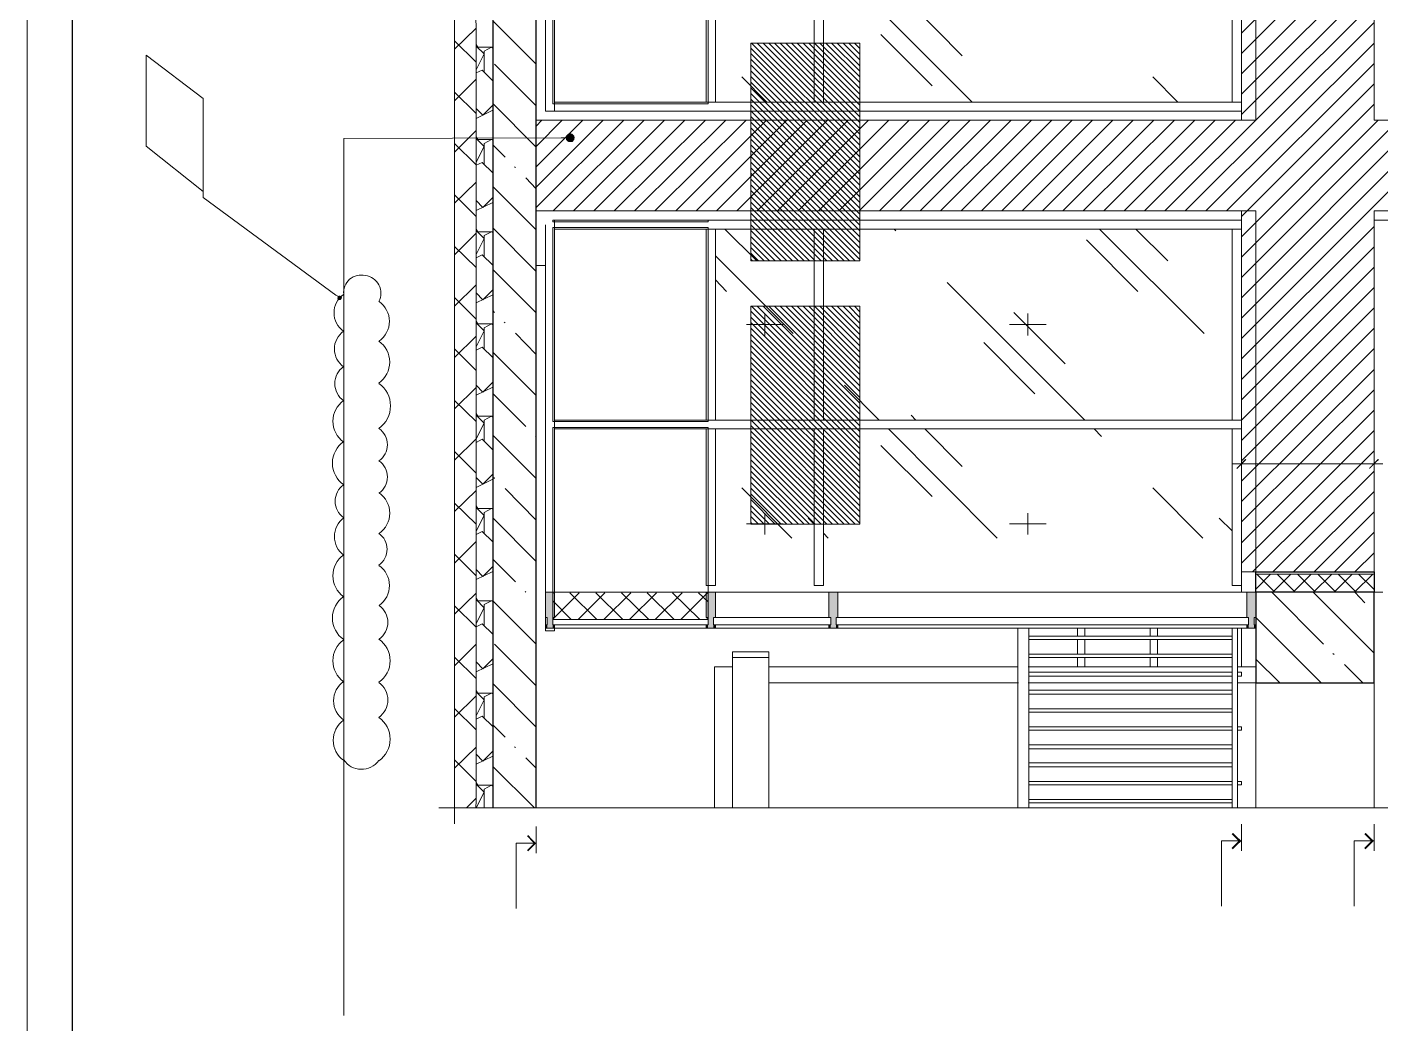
# Model space of a CAD drawing. Header units: millimetres. Extents: x -356862 to 418287, y 0 to 839748.
# Drawn here: x 13.7 to 19.57, y 21.09 to 25.41 of the extents above; entities that cross this region are included whole.
import ezdxf

# ---------------------------------------------------------------- set-up
doc = ezdxf.new("R2010")
doc.units = ezdxf.units.MM
doc.layers.add('PDF _Геометрия', color=7, linetype='Continuous', true_color=0xbababa)
doc.layers.add('PDF _Сплошная заливка', color=7, linetype='Continuous', true_color=0xf50000)

msp = doc.modelspace()

# ---------------------------------------------------------------- linework, layer by layer
at = {"layer": 'PDF _Геометрия', "color": 7, "lineweight": 20}
for points in [[(13.6986, 0), (13.6986, 46.8056), (46.8056, 46.8056), (46.8056, 0)], [(15.5518, 28.2496), (15.6452, 25.4048), (15.6452, 22.0549), (15.6435, 22.0232)]]:
    msp.add_lwpolyline(points, dxfattribs=at)
at = {"layer": 'PDF _Геометрия', "color": 7, "lineweight": 30}
for points in [[(13.8952, 46.6089), (46.6089, 46.6089), (46.6089, 0.7858), (13.8952, 0.7858)], [(19.025, 22.5649), (19.5367, 22.5649), (19.5367, 22.9582), (19.025, 22.9582)]]:
    msp.add_lwpolyline(points, close=True, dxfattribs=at)
at = {"layer": 'PDF _Геометрия', "color": 7, "lineweight": 5}
for points in [[(15.5518, 32.1662), (15.5518, 32.0978), (15.5518, 27.118), (15.4385, 27.0897), (15.6668, 27.0314), (15.5518, 27.003), (15.5518, 22.0232), (15.5518, 21.9549)], [(22.2682, 25.0048), (19.5367, 25.0048), (19.5367, 31.1079)], [(18.9617, 25.0048), (15.9051, 25.0048)], [(15.9051, 24.6115), (18.9617, 24.6115)], [(19.5367, 22.9582), (19.5367, 24.6115), (22.2682, 24.6115)], [(16.6501, 22.9582), (16.6501, 23.6732), (15.9768, 23.6732), (15.9768, 22.9582)], [(15.9768, 22.9565), (15.9768, 22.8399), (16.6501, 22.8399), (16.6501, 22.9565)], [(15.9768, 22.8399), (16.6501, 22.8399)], [(18.9217, 22.7532), (18.0401, 22.7532), (18.0401, 22.7682), (18.9217, 22.7682)], [(18.9217, 22.6749), (18.0401, 22.6749), (18.0401, 22.6899), (18.9217, 22.6899)], [(16.6784, 22.0232), (16.6784, 22.6349), (16.7568, 22.6349)], [(17.9934, 22.6349), (16.9134, 22.6349)], [(18.9217, 22.6349), (18.0384, 22.6349)], [(18.9217, 22.5949), (18.0401, 22.5949), (18.0401, 22.6115), (18.9217, 22.6115)], [(19.025, 22.6349), (18.945, 22.6349)], [(18.945, 22.6115), (18.9617, 22.6115), (18.9617, 22.5949), (18.945, 22.5949)], [(19.025, 22.0232), (19.025, 22.5649), (18.945, 22.5649), (19.025, 22.5649)], [(19.5367, 22.0232), (19.5367, 22.5649)], [(18.9217, 22.5165), (18.0401, 22.5165), (18.0401, 22.5332), (18.9217, 22.5332)], [(18.9217, 22.4382), (18.0401, 22.4382), (18.0401, 22.4532), (18.9217, 22.4532)], [(18.9217, 22.3599), (18.0401, 22.3599), (18.0401, 22.3749), (18.9217, 22.3749)], [(18.945, 22.3749), (18.9617, 22.3749), (18.9617, 22.3599), (18.945, 22.3599)], [(18.9217, 22.2799), (18.0401, 22.2799), (18.0401, 22.2966), (18.9217, 22.2966)], [(18.9217, 22.2016), (18.0401, 22.2016), (18.0401, 22.2182), (18.9217, 22.2182)], [(15.4835, 22.0232), (15.5518, 22.0232), (20.6533, 22.0232), (20.6816, 21.9082), (20.7383, 22.1366), (20.7666, 22.0232), (25.8664, 22.0232), (25.9347, 22.0232)], [(18.9217, 22.1232), (18.0401, 22.1232), (18.0401, 22.1382), (18.9217, 22.1382)], [(18.945, 22.1382), (18.9617, 22.1382), (18.9617, 22.1232), (18.945, 22.1232)], [(18.9217, 22.0449), (18.0401, 22.0449), (18.0401, 22.0599), (18.9217, 22.0599)]]:
    msp.add_lwpolyline(points, dxfattribs=at)
at = {"layer": 'PDF _Геометрия', "color": 7, "lineweight": 30}
for points in [[(15.5518, 31.5412), (15.7168, 31.5412), (15.7168, 22.0232)], [(15.9051, 22.0232), (15.9051, 31.3445)], [(15.9768, 22.9582), (15.9768, 22.9565)], [(16.6501, 22.9565), (16.6501, 22.9582)]]:
    msp.add_lwpolyline(points, dxfattribs=at)
at = {"layer": 'PDF _Геометрия', "color": 161, "lineweight": 9, "true_color": 0x7f9fff}
for points in [[(19.025, 23.0465), (19.5367, 23.0465), (19.5367, 24.6115), (22.2682, 24.6115), (22.2682, 23.0465), (22.8432, 23.0465), (22.8432, 31.2895), (21.7966, 31.2895), (21.7966, 31.3445), (19.67, 31.3445), (19.025, 31.3445), (16.3635, 31.3445), (15.9051, 31.3445), (15.9051, 31.1079), (18.9617, 31.1079), (18.9617, 25.0048), (15.9051, 25.0048), (15.9051, 24.6115), (18.9617, 24.6115), (18.9617, 23.0465)], [(19.5367, 25.0048), (19.5367, 31.1079), (22.2682, 31.1079), (22.2682, 25.0048)], [(19.025, 22.9582), (19.025, 23.0365), (19.5367, 23.0365), (19.5367, 22.9582)]]:
    msp.add_lwpolyline(points, close=True, dxfattribs=at)
at = {"layer": 'PDF _Геометрия', "color": 7, "lineweight": 9}
for points in [[(19.025, 25.0048), (18.9617, 25.0048), (18.9617, 31.1079), (19.025, 31.1079)], [(16.7568, 22.6999), (16.7568, 22.6749), (16.9134, 22.6749), (16.9134, 22.6999)]]:
    msp.add_lwpolyline(points, close=True, dxfattribs=at)
at = {"layer": 'PDF _Геометрия', "color": 252, "lineweight": 5, "true_color": 0x989898}
for points in [[(15.9451, 25.9197), (15.9451, 26.7747), (15.9451, 27.6297), (15.9451, 28.483), (15.9451, 29.3379), (15.9451, 30.1929), (15.9451, 31.0295), (15.9851, 31.0295), (15.9851, 30.1929), (15.9851, 29.3379), (15.9851, 28.483), (15.9851, 27.6297), (15.9851, 26.7747), (15.9851, 25.9197), (15.9851, 25.0448), (15.9451, 25.0448)], [(16.6418, 25.8997), (16.6818, 25.8997), (16.6818, 25.0831), (16.6418, 25.0831)], [(17.1101, 25.8997), (17.1501, 25.8997), (17.1501, 25.0831), (17.1101, 25.0831)], [(18.9617, 25.0831), (18.9217, 25.0831), (18.9217, 25.8997), (18.9617, 25.8997)], [(16.6618, 25.0831), (17.1301, 25.0831), (18.9617, 25.0831), (18.9617, 25.0448), (17.1301, 25.0448), (16.6618, 25.0448), (15.9851, 25.0448), (15.9851, 25.0831)], [(16.6618, 24.5715), (17.1301, 24.5715), (18.9617, 24.5715), (18.9617, 24.5331), (17.1301, 24.5331), (16.6618, 24.5331), (15.9851, 24.5331), (15.9851, 24.5715)], [(16.6418, 24.5331), (16.6818, 24.5331), (16.6818, 23.7048), (16.6418, 23.7048)], [(17.1101, 24.5331), (17.1501, 24.5331), (17.1501, 23.7048), (17.1101, 23.7048)], [(18.9617, 23.7048), (18.9217, 23.7048), (18.9217, 24.5331), (18.9617, 24.5331)], [(16.6618, 23.7048), (17.1301, 23.7048), (18.9617, 23.7048), (18.9617, 23.6665), (17.1301, 23.6665), (16.6618, 23.6665), (15.9851, 23.6665), (15.9851, 23.7048)], [(16.6818, 23.6665), (16.6818, 22.9882), (16.6618, 22.9882), (16.6418, 22.9882), (16.6418, 23.6665)], [(17.1501, 23.6665), (17.1501, 22.9882), (17.1301, 22.9882), (17.1101, 22.9882), (17.1101, 23.6665)], [(18.9617, 23.6665), (18.9617, 22.9882), (18.9217, 22.9882), (18.9217, 23.6665)]]:
    msp.add_lwpolyline(points, close=True, dxfattribs=at)
at = {"layer": 'PDF _Геометрия', "color": 161, "lineweight": 9, "true_color": 0x7f9fff}
for points in [[(19.5367, 25.9581), (18.9617, 25.3831)], [(19.5367, 25.8697), (18.9617, 25.2948)], [(19.5367, 25.7814), (18.9617, 25.2064)], [(19.5367, 25.6931), (18.9617, 25.1181)], [(19.5367, 25.6048), (18.9617, 25.0298)], [(19.5367, 25.5164), (18.63, 24.6115)], [(19.5367, 25.4281), (18.7184, 24.6115)], [(19.5367, 25.3398), (18.8084, 24.6115)], [(19.5367, 25.2514), (18.8967, 24.6115)], [(19.5367, 25.1631), (18.9617, 24.5881)], [(19.5367, 25.0748), (18.9617, 24.4998)], [(16.2851, 25.0048), (15.9051, 24.6265)], [(16.1951, 25.0048), (15.9051, 24.7148)], [(16.1068, 25.0048), (15.9051, 24.8031)], [(16.0185, 25.0048), (15.9051, 24.8914)], [(15.9301, 25.0048), (15.9051, 24.9798)], [(16.3735, 25.0048), (15.9785, 24.6115)], [(16.4618, 25.0048), (16.0668, 24.6115)], [(16.5501, 25.0048), (16.1551, 24.6115)], [(16.6384, 25.0048), (16.2435, 24.6115)], [(16.7268, 25.0048), (16.3318, 24.6115)], [(16.8151, 25.0048), (16.4201, 24.6115)], [(16.9034, 25.0048), (16.5101, 24.6115)], [(16.9918, 25.0048), (16.5985, 24.6115)], [(17.0801, 25.0048), (16.6868, 24.6115)], [(17.1684, 25.0048), (16.7751, 24.6115)], [(17.2568, 25.0048), (16.8634, 24.6115)], [(17.3451, 25.0048), (16.9518, 24.6115)], [(17.4334, 25.0048), (17.0401, 24.6115)], [(17.5217, 25.0048), (17.1284, 24.6115)], [(17.6101, 25.0048), (17.2168, 24.6115)], [(17.6984, 25.0048), (17.3051, 24.6115)], [(17.7867, 25.0048), (17.3934, 24.6115)], [(17.8751, 25.0048), (17.4817, 24.6115)], [(17.9634, 25.0048), (17.5701, 24.6115)], [(18.0517, 25.0048), (17.6584, 24.6115)], [(18.1401, 25.0048), (17.7467, 24.6115)], [(18.2284, 25.0048), (17.8351, 24.6115)], [(18.3167, 25.0048), (17.9234, 24.6115)], [(18.405, 25.0048), (18.0117, 24.6115)], [(18.4934, 25.0048), (18.1001, 24.6115)], [(18.5817, 25.0048), (18.1884, 24.6115)], [(18.6717, 25.0048), (18.2767, 24.6115)], [(18.76, 25.0048), (18.365, 24.6115)], [(18.8484, 25.0048), (18.4534, 24.6115)], [(18.9367, 25.0048), (18.5417, 24.6115)], [(19.9083, 25.0048), (18.9617, 24.0581)], [(19.82, 25.0048), (18.9617, 24.1465)], [(19.7317, 25.0048), (18.9617, 24.2348)], [(19.6433, 25.0048), (18.9617, 24.3231)], [(19.555, 25.0048), (18.9617, 24.4115)], [(19.5367, 24.5448), (18.9617, 23.9698)], [(19.5367, 24.4565), (18.9617, 23.8815)], [(19.5367, 24.3681), (18.9617, 23.7932)], [(19.5367, 24.2798), (18.9617, 23.7048)], [(19.5367, 24.1915), (18.9617, 23.6165)], [(19.5367, 24.1031), (18.9617, 23.5282)], [(19.5367, 24.0148), (18.9617, 23.4398)], [(19.5367, 23.9248), (18.9617, 23.3515)], [(19.5367, 23.8365), (18.9617, 23.2632)], [(19.5367, 23.7482), (18.9617, 23.1732)], [(19.5367, 23.6598), (18.9617, 23.0849)], [(19.5367, 23.5715), (19.01, 23.0465)], [(19.5367, 23.4832), (19.0983, 23.0465)], [(19.5367, 23.3948), (19.1883, 23.0465)], [(19.5367, 23.3065), (19.2767, 23.0465)], [(19.5367, 23.2182), (19.365, 23.0465)], [(19.5367, 23.1299), (19.4533, 23.0465)], [(19.0884, 23.0365), (19.025, 22.9715)], [(19.0284, 23.0365), (19.1067, 22.9582)], [(19.1767, 23.0365), (19.0983, 22.9582)], [(19.1167, 23.0365), (19.195, 22.9582)], [(19.265, 23.0365), (19.1867, 22.9582)], [(19.205, 23.0365), (19.2833, 22.9582)], [(19.3533, 23.0365), (19.275, 22.9582)], [(19.2933, 23.0365), (19.3717, 22.9582)], [(19.4417, 23.0365), (19.3633, 22.9582)], [(19.3817, 23.0365), (19.46, 22.9582)], [(19.5317, 23.0365), (19.4517, 22.9582)], [(19.47, 23.0365), (19.5367, 22.9699)]]:
    msp.add_lwpolyline(points, dxfattribs=at)
at = {"layer": 'PDF _Геометрия', "color": 7, "lineweight": 5}
for points in [[(16.6501, 25.0764), (16.6501, 25.9064), (15.9768, 25.9064), (15.9768, 25.0764)], [(16.6501, 24.5648), (16.6501, 24.5715), (15.9768, 24.5715), (15.9768, 24.5648)], [(16.6501, 23.6982), (16.6501, 24.5398), (15.9768, 24.5398), (15.9768, 23.6982)], [(17.1818, 22.8482), (16.6734, 22.8482), (16.6734, 22.8165), (17.1818, 22.8165)], [(18.9934, 22.8482), (17.2051, 22.8482), (17.2051, 22.8165), (18.9934, 22.8165)], [(17.9951, 22.5649), (16.9134, 22.5649)], [(18.9217, 22.5649), (18.0384, 22.5649)]]:
    msp.add_lwpolyline(points, close=True, dxfattribs=at)
at = {"layer": 'PDF _Геометрия', "color": 254, "lineweight": 5, "true_color": 0xdcdcdc}
for points in [[(17.7951, 25.0831), (17.2418, 25.6381)], [(17.7517, 25.2848), (17.5301, 25.5081)], [(17.6217, 25.1548), (17.3984, 25.3764)], [(16.9051, 25.0831), (16.7968, 25.1931)], [(18.6867, 25.0831), (18.5784, 25.1931)], [(16.8618, 24.3948), (16.7234, 24.5331)], [(17.4634, 24.5248), (17.4567, 24.5331)], [(18.8, 24.0798), (18.3467, 24.5331)], [(18.6434, 24.3948), (18.505, 24.5331)], [(18.5134, 24.2631), (18.29, 24.4865)], [(17.0184, 24.0798), (16.6818, 24.4165)], [(16.7301, 24.2631), (16.6818, 24.3131)], [(18.2834, 23.7048), (17.6867, 24.3015)], [(16.8168, 24.1198), (16.9751, 24.1198)], [(16.8968, 24.0715), (16.8968, 24.1665)], [(17.9567, 24.1198), (18.1151, 24.1198)], [(18.1984, 23.9482), (17.9751, 24.1715)], [(18.0367, 24.0715), (18.0367, 24.1665)], [(18.0667, 23.8182), (17.8451, 24.0415)], [(17.3918, 23.7048), (17.2418, 23.8565)], [(17.5501, 23.7048), (17.5301, 23.7265)], [(17.9034, 23.1932), (17.4318, 23.6665)], [(17.7517, 23.5032), (17.5901, 23.6665)], [(18.355, 23.6332), (18.3234, 23.6665)], [(17.6217, 23.3732), (17.3984, 23.5948)], [(17.0134, 23.1932), (16.7968, 23.4115)], [(18.795, 23.1932), (18.5784, 23.4115)], [(16.8968, 23.2082), (16.8968, 23.3015)], [(18.0367, 23.2082), (18.0367, 23.3015)], [(16.8168, 23.2548), (16.9751, 23.2548)], [(17.1101, 23.2532), (17.0834, 23.2798)], [(17.9567, 23.2548), (18.1151, 23.2548)], [(18.9217, 23.2248), (18.865, 23.2798)], [(17.1701, 23.1932), (17.1501, 23.2148)]]:
    msp.add_lwpolyline(points, dxfattribs=at)
at = {"layer": 'PDF _Геометрия', "color": 8, "lineweight": 9, "true_color": 0x808080}
for points in [[(15.9051, 25.2481), (15.7168, 25.4364)], [(15.6452, 25.4048), (15.5518, 25.3131)], [(15.6452, 25.2564), (15.5518, 25.3498)], [(15.7168, 25.3214), (15.6518, 25.3214), (15.6452, 25.3331)], [(15.6452, 25.2231), (15.6802, 25.2931), (15.6452, 25.3264)], [(15.7168, 25.3181), (15.7118, 25.3214), (15.6802, 25.3048), (15.6802, 25.2148)], [(15.9051, 25.0681), (15.7252, 25.2481)], [(15.6452, 25.1831), (15.5518, 25.0898)], [(15.7168, 25.1764), (15.6718, 25.2214), (15.6452, 25.2098)], [(15.6452, 25.0348), (15.5518, 25.1264)], [(15.7168, 25.0698), (15.6735, 25.0264), (15.6452, 25.0564)], [(15.9051, 24.8881), (15.7168, 25.0781)], [(15.7168, 25.0481), (15.6452, 25.0131)], [(15.6452, 24.9598), (15.5518, 24.8664)], [(15.6452, 24.8115), (15.5518, 24.9048)], [(15.7168, 24.9214), (15.6518, 24.9214), (15.6452, 24.9331)], [(15.6452, 24.8231), (15.6802, 24.8914), (15.6452, 24.9264)], [(15.7168, 24.9181), (15.7118, 24.9214), (15.6802, 24.9048), (15.6802, 24.8131)], [(15.7702, 24.8448), (15.7168, 24.8981)], [(15.7168, 24.7765), (15.6718, 24.8215), (15.6452, 24.8098)], [(15.8151, 24.7998), (15.8118, 24.8031)], [(15.6452, 24.7365), (15.5518, 24.6448)], [(15.9051, 24.5298), (15.7168, 24.7181)], [(15.9051, 24.7081), (15.8601, 24.7548)], [(15.6452, 24.5881), (15.5518, 24.6815)], [(15.7168, 24.6698), (15.6735, 24.6265), (15.6452, 24.6565)], [(15.7168, 24.6481), (15.6452, 24.6131)], [(15.7168, 24.5215), (15.6518, 24.5215), (15.6452, 24.5331)], [(15.9051, 24.3498), (15.7168, 24.5381)], [(15.6452, 24.5148), (15.5518, 24.4215)], [(15.6452, 24.4231), (15.6802, 24.4915), (15.6452, 24.5265)], [(15.7168, 24.5181), (15.7118, 24.5215), (15.6802, 24.5048), (15.6802, 24.4131)], [(15.6452, 24.3665), (15.5518, 24.4581)], [(15.7168, 24.3765), (15.6718, 24.4215), (15.6452, 24.4081)], [(15.9051, 24.1698), (15.7168, 24.3581)], [(15.6452, 24.2915), (15.5518, 24.1981)], [(15.6452, 24.1431), (15.5518, 24.2365)], [(15.7168, 24.2698), (15.6735, 24.2265), (15.6452, 24.2565)], [(15.7168, 24.2481), (15.6452, 24.2131)], [(15.7252, 24.1715), (15.7168, 24.1798)], [(15.7168, 24.1215), (15.6518, 24.1215), (15.6452, 24.1331)], [(15.6452, 24.0231), (15.6802, 24.0915), (15.6452, 24.1265)], [(15.7168, 24.1181), (15.7118, 24.1215), (15.6802, 24.1048), (15.6802, 24.0131)], [(15.7702, 24.1265), (15.7668, 24.1298)], [(15.6452, 24.0681), (15.5518, 23.9765)], [(15.9051, 23.9898), (15.8151, 24.0815)], [(15.6452, 23.9198), (15.5518, 24.0131)], [(15.7168, 23.9765), (15.6718, 24.0215), (15.6452, 24.0081)], [(15.9051, 23.8115), (15.7168, 23.9998)], [(15.6452, 23.8465), (15.5518, 23.7532)], [(15.7168, 23.8698), (15.6735, 23.8265), (15.6452, 23.8565)], [(15.7168, 23.8482), (15.6452, 23.8132)], [(15.6452, 23.6982), (15.5518, 23.7898)], [(15.8601, 23.6765), (15.7168, 23.8198)], [(15.6452, 23.7265), (15.6802, 23.6915), (15.6452, 23.6232), (15.5518, 23.5315)], [(15.7168, 23.7215), (15.6518, 23.7215), (15.6452, 23.7332)], [(15.7168, 23.7182), (15.7118, 23.7215), (15.6802, 23.7048), (15.6802, 23.6132)], [(15.7168, 23.5765), (15.6718, 23.6215), (15.6452, 23.6082)], [(15.9051, 23.4515), (15.7168, 23.6398)], [(15.9051, 23.6315), (15.9018, 23.6348)], [(15.6452, 23.4748), (15.5518, 23.5682)], [(15.7168, 23.4698), (15.6735, 23.4265), (15.6452, 23.4565)], [(15.7168, 23.4482), (15.6452, 23.4132)], [(15.7252, 23.4515), (15.7218, 23.4565)], [(15.6452, 23.3998), (15.5518, 23.3082)], [(15.9051, 23.2715), (15.7702, 23.4082)], [(15.6452, 23.2532), (15.5518, 23.3448)], [(15.7168, 23.3215), (15.6518, 23.3215), (15.6452, 23.3332)], [(15.6452, 23.2232), (15.6802, 23.2915), (15.6452, 23.3265)], [(15.7168, 23.3182), (15.7118, 23.3215), (15.6802, 23.3048), (15.6802, 23.2132)], [(15.9051, 23.0915), (15.7168, 23.2815)], [(15.7168, 23.1765), (15.6718, 23.2215), (15.6452, 23.2082)], [(15.6452, 23.1782), (15.5518, 23.0849)], [(15.6452, 23.0299), (15.5518, 23.1232)], [(15.7168, 23.0699), (15.6735, 23.0265), (15.6452, 23.0565)], [(15.8151, 23.0032), (15.7168, 23.1015)], [(15.7168, 23.0482), (15.6452, 23.0132)], [(15.6452, 22.9549), (15.5518, 22.8632)], [(15.8601, 22.9582), (15.8568, 22.9615)], [(16.0918, 22.9565), (15.9768, 22.8415)], [(15.9801, 22.9565), (15.9768, 22.9532)], [(16.1685, 22.8399), (16.0518, 22.9565)], [(16.2035, 22.9565), (16.0868, 22.8399)], [(16.2801, 22.8399), (16.1635, 22.9565)], [(16.3151, 22.9565), (16.1985, 22.8399)], [(16.3918, 22.8415), (16.2751, 22.9565)], [(16.4268, 22.9565), (16.3101, 22.8399)], [(16.5018, 22.8415), (16.3868, 22.9565)], [(16.5385, 22.9565), (16.4218, 22.8415)], [(16.6135, 22.8415), (16.4968, 22.9565)], [(16.6484, 22.9565), (16.5335, 22.8415)], [(16.6501, 22.9165), (16.6085, 22.9565)], [(19.3183, 22.7332), (19.0933, 22.9582)], [(19.5367, 22.6949), (19.2733, 22.9582)], [(19.4967, 22.9132), (19.4533, 22.9582)], [(15.6452, 22.8065), (15.5518, 22.8999)], [(15.9051, 22.7332), (15.7168, 22.9215), (15.6518, 22.9215), (15.6452, 22.9332)], [(15.6452, 22.8232), (15.6802, 22.8915), (15.6452, 22.9265)], [(15.7168, 22.9182), (15.7118, 22.9215), (15.6802, 22.9049), (15.6802, 22.8132)], [(15.9051, 22.9132), (15.9051, 22.9132)], [(16.0568, 22.8399), (15.9768, 22.9215)], [(16.6501, 22.8465), (16.6451, 22.8415)], [(19.3083, 22.5649), (19.025, 22.8482)], [(15.7168, 22.7765), (15.6718, 22.8215), (15.6452, 22.8082)], [(15.6452, 22.7332), (15.5518, 22.6399)], [(15.9051, 22.5532), (15.7252, 22.7332)], [(15.6452, 22.5849), (15.5518, 22.6765)], [(15.7168, 22.6699), (15.6735, 22.6265), (15.6452, 22.6565)], [(19.1283, 22.5649), (19.025, 22.6682)], [(19.3633, 22.6882), (19.3583, 22.6932)], [(15.7168, 22.6482), (15.6452, 22.6132)], [(19.4883, 22.5649), (19.4083, 22.6449)], [(15.9051, 22.3732), (15.7168, 22.5632)], [(15.6452, 22.5099), (15.5518, 22.4165)], [(15.7168, 22.5215), (15.6518, 22.5215), (15.6452, 22.5332)], [(15.6452, 22.4232), (15.6802, 22.4915), (15.6452, 22.5265)], [(15.7168, 22.5182), (15.7118, 22.5215), (15.6802, 22.5049), (15.6802, 22.4132)], [(15.6452, 22.3616), (15.5518, 22.4549)], [(15.7168, 22.3765), (15.6718, 22.4215), (15.6452, 22.4082)], [(15.7702, 22.3299), (15.7168, 22.3832)], [(15.6452, 22.2866), (15.5518, 22.1949)], [(15.7168, 22.2699), (15.6735, 22.2266), (15.6452, 22.2566)], [(15.7168, 22.2482), (15.6452, 22.2132)], [(15.8151, 22.2849), (15.8118, 22.2882)], [(15.6452, 22.1382), (15.5518, 22.2316)], [(15.8985, 22.0232), (15.7168, 22.2032)], [(15.9051, 22.1949), (15.8601, 22.2399)], [(15.7168, 22.1216), (15.6518, 22.1216), (15.6452, 22.1332)], [(15.6452, 22.0232), (15.6802, 22.0916), (15.6452, 22.1266)], [(15.6452, 22.0649), (15.6035, 22.0232)], [(15.7168, 22.1182), (15.7118, 22.1216), (15.6802, 22.1049), (15.6802, 22.0232)], [(15.7185, 22.0232), (15.7168, 22.0232)]]:
    msp.add_lwpolyline(points, dxfattribs=at)
at = {"layer": 'PDF _Геометрия', "color": 142, "lineweight": 9, "true_color": 0x008ab8}
for points in [[(17.3084, 24.3948), (17.3084, 25.3398), (16.8351, 25.3398), (16.8351, 24.3948)], [(17.3084, 23.2532), (17.3084, 24.1981), (16.8351, 24.1981), (16.8351, 23.2532)]]:
    msp.add_lwpolyline(points, close=True, dxfattribs=at)
at = {"layer": 'PDF _Геометрия', "color": 254, "lineweight": 9, "true_color": 0xdcdcdc}
for points in [[(17.3084, 24.8464), (16.8351, 25.3181)], [(17.3084, 24.8215), (16.8351, 25.2948)], [(17.3084, 24.8714), (16.8384, 25.3398)], [(17.3084, 24.8964), (16.8634, 25.3398)], [(17.3084, 24.9198), (16.8884, 25.3398)], [(17.3084, 24.9448), (16.9134, 25.3398)], [(17.3084, 24.9698), (16.9384, 25.3398)], [(17.3084, 24.9948), (16.9634, 25.3398)], [(17.3084, 25.0198), (16.9868, 25.3398)], [(17.3084, 25.0448), (17.0118, 25.3398)], [(17.3084, 25.0698), (17.0368, 25.3398)], [(17.3084, 25.0931), (17.0618, 25.3398)], [(17.3084, 25.1181), (17.0868, 25.3398)], [(17.3084, 25.1431), (17.1118, 25.3398)], [(17.3084, 25.1681), (17.1351, 25.3398)], [(17.3084, 25.1931), (17.1601, 25.3398)], [(17.3084, 25.2181), (17.1851, 25.3398)], [(17.3084, 25.2414), (17.2101, 25.3398)], [(17.3084, 25.2664), (17.2351, 25.3398)], [(17.3084, 25.2914), (17.2601, 25.3398)], [(17.3084, 25.3164), (17.2851, 25.3398)], [(17.3084, 24.7965), (16.8351, 25.2698)], [(17.3084, 24.7715), (16.8351, 25.2448)], [(17.3084, 24.7465), (16.8351, 25.2198)], [(17.3084, 24.7231), (16.8351, 25.1948)], [(17.3084, 24.6981), (16.8351, 25.1698)], [(17.3084, 24.6731), (16.8351, 25.1448)], [(17.3084, 24.6481), (16.8351, 25.1214)], [(17.3084, 24.6231), (16.8351, 25.0964)], [(17.3084, 24.5981), (16.8351, 25.0714)], [(17.3084, 24.5748), (16.8351, 25.0464)], [(17.3084, 24.5498), (16.8351, 25.0214)], [(17.3084, 24.5248), (16.8351, 24.9964)], [(17.3084, 24.4998), (16.8351, 24.9714)], [(17.3084, 24.4748), (16.8351, 24.9481)], [(17.3084, 24.4498), (16.8351, 24.9231)], [(17.3084, 24.4248), (16.8351, 24.8981)], [(17.3084, 24.4015), (16.8351, 24.8731)], [(17.2884, 24.3948), (16.8351, 24.8481)], [(17.2634, 24.3948), (16.8351, 24.8231)], [(17.2401, 24.3948), (16.8351, 24.7981)], [(17.2151, 24.3948), (16.8351, 24.7748)], [(17.1901, 24.3948), (16.8351, 24.7498)], [(17.1651, 24.3948), (16.8351, 24.7248)], [(17.1401, 24.3948), (16.8351, 24.6998)], [(17.1151, 24.3948), (16.8351, 24.6748)], [(17.0901, 24.3948), (16.8351, 24.6498)], [(17.0668, 24.3948), (16.8351, 24.6265)], [(17.0418, 24.3948), (16.8351, 24.6015)], [(17.0168, 24.3948), (16.8351, 24.5765)], [(16.9918, 24.3948), (16.8351, 24.5515)], [(16.9668, 24.3948), (16.8351, 24.5265)], [(16.9418, 24.3948), (16.8351, 24.5015)], [(16.9168, 24.3948), (16.8351, 24.4765)], [(16.8934, 24.3948), (16.8351, 24.4531)], [(16.8684, 24.3948), (16.8351, 24.4281)], [(16.8434, 24.3948), (16.8351, 24.4031)], [(17.3084, 23.7298), (16.8384, 24.1981)], [(17.3084, 23.7532), (16.8634, 24.1981)], [(17.3084, 23.7782), (16.8884, 24.1981)], [(17.3084, 23.8032), (16.9134, 24.1981)], [(17.3084, 23.8282), (16.9384, 24.1981)], [(17.3084, 23.8532), (16.9634, 24.1981)], [(17.3084, 23.8782), (16.9868, 24.1981)], [(17.3084, 23.9032), (17.0118, 24.1981)], [(17.3084, 23.9265), (17.0368, 24.1981)], [(17.3084, 23.9515), (17.0618, 24.1981)], [(17.3084, 23.9765), (17.0868, 24.1981)], [(17.3084, 24.0015), (17.1118, 24.1981)], [(17.3084, 24.0265), (17.1351, 24.1981)], [(17.3084, 24.0515), (17.1601, 24.1981)], [(17.3084, 24.0765), (17.1851, 24.1981)], [(17.3084, 24.0998), (17.2101, 24.1981)], [(17.3084, 24.1248), (17.2351, 24.1981)], [(17.3084, 24.1498), (17.2601, 24.1981)], [(17.3084, 24.1748), (17.2851, 24.1981)], [(17.3084, 23.7048), (16.8351, 24.1765)], [(17.3084, 23.6798), (16.8351, 24.1515)], [(17.3084, 23.6548), (16.8351, 24.1281)], [(17.3084, 23.6298), (16.8351, 24.1031)], [(17.3084, 23.6048), (16.8351, 24.0781)], [(17.3084, 23.5815), (16.8351, 24.0531)], [(17.3084, 23.5565), (16.8351, 24.0281)], [(17.3084, 23.5315), (16.8351, 24.0032)], [(17.3084, 23.5065), (16.8351, 23.9782)], [(17.3084, 23.4815), (16.8351, 23.9548)], [(17.3084, 23.4565), (16.8351, 23.9298)], [(17.3084, 23.4315), (16.8351, 23.9048)], [(17.3084, 23.4082), (16.8351, 23.8798)], [(17.3084, 23.3832), (16.8351, 23.8548)], [(17.3084, 23.3582), (16.8351, 23.8298)], [(17.3084, 23.3332), (16.8351, 23.8065)], [(17.3084, 23.3082), (16.8351, 23.7815)], [(17.3084, 23.2832), (16.8351, 23.7565)], [(17.3084, 23.2582), (16.8351, 23.7315)], [(17.2884, 23.2532), (16.8351, 23.7065)], [(17.2634, 23.2532), (16.8351, 23.6815)], [(17.2401, 23.2532), (16.8351, 23.6565)], [(17.2151, 23.2532), (16.8351, 23.6332)], [(17.1901, 23.2532), (16.8351, 23.6082)], [(17.1651, 23.2532), (16.8351, 23.5832)], [(17.1401, 23.2532), (16.8351, 23.5582)], [(17.1151, 23.2532), (16.8351, 23.5332)], [(17.0901, 23.2532), (16.8351, 23.5082)], [(17.0668, 23.2532), (16.8351, 23.4832)], [(17.0418, 23.2532), (16.8351, 23.4598)], [(17.0168, 23.2532), (16.8351, 23.4348)], [(16.9918, 23.2532), (16.8351, 23.4098)], [(16.9668, 23.2532), (16.8351, 23.3848)], [(16.9418, 23.2532), (16.8351, 23.3598)], [(16.9168, 23.2532), (16.8351, 23.3348)], [(16.8934, 23.2532), (16.8351, 23.3115)], [(16.8684, 23.2532), (16.8351, 23.2865)], [(16.8434, 23.2532), (16.8351, 23.2615)]]:
    msp.add_lwpolyline(points, dxfattribs=at)
at = {"layer": 'PDF _Геометрия', "color": 1, "lineweight": 20}
msp.add_lwpolyline([(14.4619, 24.6965), (14.4619, 25.0998), (14.2152, 25.2864), (14.2152, 24.8931)], close=True, dxfattribs=at)
msp.add_lwpolyline([(15.0452, 24.2415), (15.0368, 24.2465), (14.4619, 24.6698), (14.4619, 24.8664), (14.4619, 25.0448)], dxfattribs=at)
at = {"layer": 'PDF _Геометрия', "color": 251, "lineweight": 20, "true_color": 0x545454}
msp.add_lwpolyline([(16.0335, 24.9281), (16.0135, 24.9281), (15.0718, 24.9264), (15.0718, 24.8531), (15.0718, 21.1233)], dxfattribs=at)
at = {"layer": 'PDF _Геометрия', "color": 7, "lineweight": 9}
for points in [[(18.9617, 22.9582), (18.9617, 24.6115), (19.025, 24.6115), (19.025, 22.9582)], [(15.9051, 24.3748), (15.9451, 24.3748)], [(19.575, 22.9582), (19.5367, 22.9582)], [(17.9934, 22.8032), (17.9934, 22.0232)], [(18.0401, 22.0232), (18.0401, 22.8032)], [(18.2517, 22.8032), (18.2517, 22.7682)], [(18.2834, 22.7682), (18.2834, 22.8032)], [(18.5667, 22.8032), (18.5667, 22.7682)], [(18.5984, 22.7682), (18.5984, 22.8032)], [(18.9217, 22.0232), (18.9217, 22.8032)], [(18.945, 22.8032), (18.945, 22.0232)], [(18.9617, 22.6349), (18.9617, 22.8032)], [(18.2517, 22.7532), (18.2517, 22.6899)], [(18.2834, 22.6899), (18.2834, 22.7532)], [(18.5667, 22.7532), (18.5667, 22.6899)], [(18.5984, 22.6899), (18.5984, 22.7532)], [(16.7568, 22.0232), (16.7568, 22.6749)], [(16.9134, 22.0232), (16.9134, 22.6749)], [(18.2517, 22.6749), (18.2517, 22.6349)], [(18.2834, 22.6349), (18.2834, 22.6749)], [(18.5667, 22.6749), (18.5667, 22.6349)], [(18.5984, 22.6349), (18.5984, 22.6749)]]:
    msp.add_lwpolyline(points, dxfattribs=at)
at = {"layer": 'PDF _Геометрия', "color": 252, "lineweight": 5, "true_color": 0x989898}
for points in [[(15.9451, 22.9582), (15.9451, 23.6865), (15.9451, 24.5515)], [(15.9851, 22.9582), (15.9851, 23.6865), (15.9851, 24.5515)], [(19.5367, 24.5715), (19.95, 24.5715), (20.4383, 24.5715), (22.2682, 24.5715), (22.2682, 24.5331), (20.4383, 24.5331), (19.95, 24.5331), (19.615, 24.5331)], [(16.6501, 22.9582), (15.9768, 22.9582)], [(16.6818, 22.9582), (17.1734, 22.9582)], [(17.2134, 22.9582), (18.985, 22.9582)], [(15.9451, 22.8165), (15.9451, 22.8482)], [(16.6418, 22.8032), (15.9851, 22.8032), (15.9851, 22.7915), (15.9451, 22.7915), (15.9451, 22.8032)], [(15.9851, 22.8165), (16.6418, 22.8165)], [(16.6818, 22.8032), (17.1734, 22.8032)], [(17.2134, 22.8032), (18.985, 22.8032)]]:
    msp.add_lwpolyline(points, dxfattribs=at)
at = {"layer": 'PDF _Геометрия', "color": 1, "lineweight": 20}
for points in [[(15.2235, 24.219, 0.520571), (15.1648, 24.3316, 0.52057), (15.071, 24.2501)], [(15.0705, 24.2496, 0.52054), (15.0705, 24.0899, 0.52054), (15.0707, 23.9359)], [(15.0709, 23.6116, 0.52054), (15.0709, 23.4245, 0.52054), (15.0712, 23.2814)], [(15.2242, 22.755, 0.52054), (15.2242, 22.9011, 0.52054), (15.2238, 23.0747)]]:
    msp.add_lwpolyline(points, format="xyb", dxfattribs=at)
at = {"layer": 'PDF _Геометрия', "color": 7, "lineweight": 18}
for points in [[(18.9617, 23.0865), (18.9617, 23.5548)], [(19.5367, 23.0865), (19.5367, 23.5548)], [(19.575, 23.5148), (18.9217, 23.5148)]]:
    msp.add_lwpolyline(points, dxfattribs=at)
at = {"layer": 'PDF _Геометрия', "color": 161, "lineweight": 30, "true_color": 0x7f9fff}
msp.add_lwpolyline([(19.025, 22.9582), (19.025, 23.0465), (19.5367, 23.0465), (19.5367, 22.9582)], dxfattribs=at)
at = {"layer": 'PDF _Геометрия', "color": 7, "lineweight": 20}
for points in [[(15.9535, 22.8482), (15.9535, 22.8165), (15.9451, 22.8165), (15.9451, 22.8032), (15.9851, 22.8032), (15.9851, 22.8165), (15.9768, 22.8165), (15.9768, 22.8482), (15.9851, 22.8482), (15.9851, 22.9582), (15.9451, 22.9582), (15.9451, 22.8482)], [(16.6501, 22.8482), (16.6501, 22.8165), (16.6418, 22.8165), (16.6418, 22.8032), (16.6818, 22.8032), (16.6818, 22.8165), (16.6734, 22.8165), (16.6734, 22.8482), (16.6818, 22.8482), (16.6818, 22.9582), (16.6418, 22.9582), (16.6418, 22.8482)], [(17.1818, 22.8482), (17.1818, 22.8165), (17.1734, 22.8165), (17.1734, 22.8032), (17.2134, 22.8032), (17.2134, 22.8165), (17.2051, 22.8165), (17.2051, 22.8482), (17.2134, 22.8482), (17.2134, 22.9582), (17.1734, 22.9582), (17.1734, 22.8482)], [(18.9934, 22.8165), (18.985, 22.8165), (18.985, 22.8032), (19.025, 22.8032), (19.025, 22.8165), (19.0167, 22.8165), (19.0167, 22.8482), (19.025, 22.8482), (19.025, 22.9582), (18.985, 22.9582), (18.985, 22.8482), (18.9934, 22.8482)]]:
    msp.add_lwpolyline(points, close=True, dxfattribs=at)
at = {"layer": 'PDF _Геометрия', "color": 112, "lineweight": 5, "true_color": 0x00b85c}
for points in [[(18.9617, 21.9532), (18.9617, 21.8366)], [(19.5367, 21.9532), (19.5367, 21.8366)], [(15.9051, 21.9432), (15.9051, 21.8266)], [(15.9051, 21.8699), (15.8185, 21.8699), (15.8185, 21.5866)], [(18.9617, 21.8799), (18.875, 21.8799), (18.875, 21.5966)], [(19.5367, 21.8799), (19.45, 21.8799), (19.45, 21.5966)]]:
    msp.add_lwpolyline(points, dxfattribs=at)
at = {"layer": 'PDF _Геометрия', "color": 112, "lineweight": 0, "true_color": 0x00b85c}
for points, const_width in [([(15.8676, 21.8374), (15.9001, 21.8699), (15.8676, 21.9032)], 0.00707), ([(18.9225, 21.8466), (18.9559, 21.8799), (18.9225, 21.9124)], 0.00825), ([(19.4975, 21.8466), (19.5308, 21.8799), (19.4975, 21.9124)], 0.00825)]:
    msp.add_lwpolyline(points, dxfattribs=dict(at, const_width=const_width))
at = {"layer": 'PDF _Геометрия', "color": 1, "lineweight": 20}
for centre, radius, start, end in [((15.1647, 24.1331), 0.1042, 305.00245, 54.99755), ((15.1597, 23.9564), 0.1108, 305.00243, 54.99757), ((15.1231, 23.8631), 0.0908, 125.00245, 234.99755), ((15.1547, 23.7664), 0.1192, 305.00244, 54.99756), ((15.1331, 23.6997), 0.1092, 125.00244, 234.99756), ((15.1747, 23.5981), 0.0858, 305.00243, 54.99757), ((15.1747, 23.4581), 0.0858, 305.00243, 54.99757), ((15.1631, 23.3014), 0.1075, 305.00244, 54.99756), ((15.1302, 23.2), 0.0997, 125.65657, 234.34343), ((15.1747, 23.1447), 0.0842, 305.00243, 54.99757), ((15.1347, 23.0297), 0.1108, 125.00243, 234.99757), ((15.1364, 22.8464), 0.1142, 125.00245, 234.99755), ((15.1347, 22.6614), 0.1108, 125.00243, 234.99757), ((15.1581, 22.6614), 0.1142, 305.00245, 54.99755), ((15.1297, 22.4881), 0.1025, 125.00245, 234.99755), ((15.1697, 22.4914), 0.0925, 305.00243, 54.99757), ((15.1314, 22.3164), 0.1058, 125.00244, 234.99756), ((15.1581, 22.3214), 0.1142, 305.00245, 54.99755), ((15.1481, 22.2831), 0.0925, 213.78846, 323.78907)]:
    msp.add_arc(centre, radius, start, end, dxfattribs=at)
at = {"layer": 'PDF _Сплошная заливка', "color": 251, "true_color": 0x545454, "transparency": 33554559}
for points in [[(16.0435, 24.9464), (16.0535, 24.9298), (16.0351, 24.9381)], [(16.0535, 24.9481), (16.0435, 24.9464), (16.0535, 24.9298)], [(16.0535, 24.9298), (16.0618, 24.9464), (16.0535, 24.9481)], [(16.0701, 24.9381), (16.0535, 24.9298), (16.0618, 24.9464)], [(16.0535, 24.9298), (16.0351, 24.9381), (16.0335, 24.9281)], [(16.0335, 24.9281), (16.0351, 24.9198), (16.0535, 24.9298)], [(16.0351, 24.9198), (16.0535, 24.9298), (16.0435, 24.9114)], [(16.0535, 24.9298), (16.0435, 24.9114), (16.0535, 24.9098)], [(16.0718, 24.9298), (16.0701, 24.9381), (16.0535, 24.9298)], [(16.0535, 24.9098), (16.0635, 24.9114), (16.0535, 24.9298)], [(16.0635, 24.9114), (16.0535, 24.9298), (16.0701, 24.9198)], [(16.0535, 24.9298), (16.0701, 24.9198), (16.0718, 24.9298)]]:
    msp.add_solid(points, dxfattribs=at)
at = {"layer": 'PDF _Сплошная заливка', "color": 1, "transparency": 33554559}
for points in [[(15.0452, 24.2415), (15.0535, 24.2348), (15.0435, 24.2331)], [(15.0518, 24.2448), (15.0452, 24.2415), (15.0535, 24.2348)], [(15.0535, 24.2348), (15.0585, 24.2431), (15.0518, 24.2448)], [(15.0635, 24.2365), (15.0535, 24.2348), (15.0585, 24.2431)], [(15.0618, 24.2298), (15.0635, 24.2365), (15.0535, 24.2348)], [(15.0535, 24.2348), (15.0435, 24.2331), (15.0468, 24.2265)], [(15.0468, 24.2265), (15.0552, 24.2248), (15.0535, 24.2348)], [(15.0552, 24.2248), (15.0535, 24.2348), (15.0618, 24.2298)]]:
    msp.add_solid(points, dxfattribs=at)
at = {"layer": 'PDF _Сплошная заливка', "color": 7, "transparency": 33554559}
for points in [[(18.9784, 23.5365), (18.9434, 23.4932), (18.94, 23.4965)], [(18.9834, 23.5332), (18.9784, 23.5365), (18.9434, 23.4932)], [(19.515, 23.4965), (19.5183, 23.4932), (19.5533, 23.5365)], [(19.5183, 23.4932), (19.5533, 23.5365), (19.5583, 23.5332)]]:
    msp.add_solid(points, dxfattribs=at)
at = {"layer": 'PDF _Сплошная заливка', "color": 252, "true_color": 0x989898, "transparency": 33554559}
for points in [[(15.9451, 22.9582), (15.9451, 22.8482), (15.9535, 22.9582)], [(15.9451, 22.8482), (15.9535, 22.9582), (15.9535, 22.8482)], [(15.9535, 22.9582), (15.9535, 22.8032), (15.9768, 22.9582)], [(15.9535, 22.8032), (15.9768, 22.9582), (15.9768, 22.8032)], [(15.9768, 22.9582), (15.9768, 22.8482), (15.9851, 22.9582)], [(15.9768, 22.8482), (15.9851, 22.9582), (15.9851, 22.8482)], [(16.6418, 22.9582), (16.6418, 22.8482), (16.6501, 22.9582)], [(16.6418, 22.8482), (16.6501, 22.9582), (16.6501, 22.8482)], [(16.6501, 22.9582), (16.6501, 22.8032), (16.6734, 22.9582)], [(16.6501, 22.8032), (16.6734, 22.9582), (16.6734, 22.8032)], [(16.6734, 22.9582), (16.6734, 22.8482), (16.6818, 22.9582)], [(16.6734, 22.8482), (16.6818, 22.9582), (16.6818, 22.8482)], [(17.1734, 22.9582), (17.1734, 22.8482), (17.1818, 22.9582)], [(17.1734, 22.8482), (17.1818, 22.9582), (17.1818, 22.8482)], [(17.1818, 22.9582), (17.1818, 22.8032), (17.2051, 22.9582)], [(17.1818, 22.8032), (17.2051, 22.9582), (17.2051, 22.8032)], [(17.2051, 22.9582), (17.2051, 22.8482), (17.2134, 22.9582)], [(17.2051, 22.8482), (17.2134, 22.9582), (17.2134, 22.8482)], [(18.985, 22.9582), (18.985, 22.8482), (18.9934, 22.9582)], [(18.985, 22.8482), (18.9934, 22.9582), (18.9934, 22.8482)], [(18.9934, 22.9582), (18.9934, 22.8032), (19.0167, 22.9582)], [(18.9934, 22.8032), (19.0167, 22.9582), (19.0167, 22.8032)], [(19.0167, 22.9582), (19.0167, 22.8482), (19.025, 22.9582)], [(19.0167, 22.8482), (19.025, 22.9582), (19.025, 22.8482)], [(15.9451, 22.8165), (15.9451, 22.8032), (15.9535, 22.8165)], [(15.9451, 22.8032), (15.9535, 22.8165), (15.9535, 22.8032)], [(15.9768, 22.8165), (15.9768, 22.8032), (15.9851, 22.8165)], [(15.9768, 22.8032), (15.9851, 22.8165), (15.9851, 22.8032)], [(16.6418, 22.8165), (16.6418, 22.8032), (16.6501, 22.8165)], [(16.6418, 22.8032), (16.6501, 22.8165), (16.6501, 22.8032)], [(16.6734, 22.8165), (16.6734, 22.8032), (16.6818, 22.8165)], [(16.6734, 22.8032), (16.6818, 22.8165), (16.6818, 22.8032)], [(17.1734, 22.8165), (17.1734, 22.8032), (17.1818, 22.8165)], [(17.1734, 22.8032), (17.1818, 22.8165), (17.1818, 22.8032)], [(17.2051, 22.8165), (17.2051, 22.8032), (17.2134, 22.8165)], [(17.2051, 22.8032), (17.2134, 22.8165), (17.2134, 22.8032)], [(18.985, 22.8165), (18.985, 22.8032), (18.9934, 22.8165)], [(18.985, 22.8032), (18.9934, 22.8165), (18.9934, 22.8032)], [(19.0167, 22.8165), (19.0167, 22.8032), (19.025, 22.8165)], [(19.0167, 22.8032), (19.025, 22.8165), (19.025, 22.8032)]]:
    msp.add_solid(points, dxfattribs=at)

doc.saveas('drawing.dxf')
